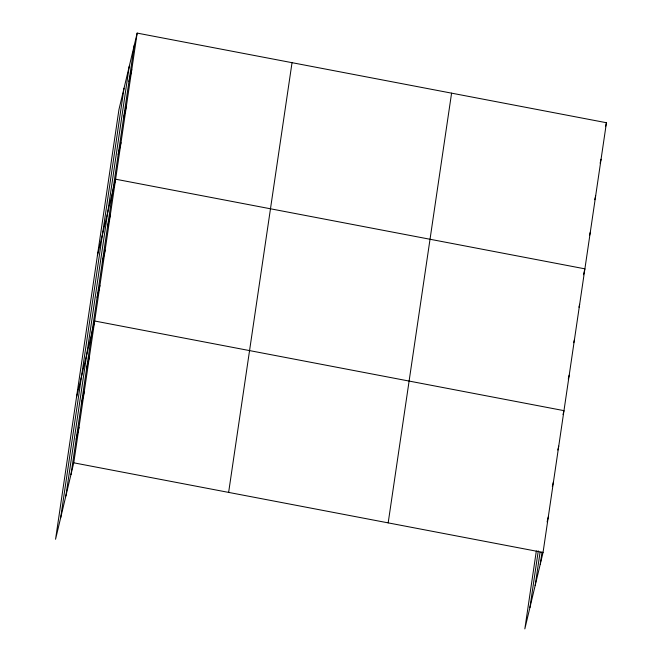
<?xml version="1.0" encoding="UTF-8"?>
<svg xmlns="http://www.w3.org/2000/svg" width="662" height="662" viewBox="0 0 662 662"><rect width="100%" height="100%" fill="white"/><g stroke="black" fill="none" stroke-linecap="round" stroke-linejoin="round"><path stroke-width="0.99" d="M60.631 517.949L124.034 88.22M65.869 495.97L129.272 66.25M70.95 474.646L134.353 44.925M137.166 33.1L118.953 109.544L55.55 539.273L73.763 462.821L137.166 33.1L606.45 122.727L543.047 552.456L524.834 628.9L536.336 550.908M228.63 492.404L292.033 62.675M388.18 522.872L451.583 93.152M529.914 607.575L538.28 550.85M535.144 585.605L540.076 552.182M540.225 564.281L542.021 552.125M128.966 81.451L131.779 69.626M123.571 117.977L126.392 106.152M118.184 154.503L120.997 142.678M97.397 255.648L115.61 179.203L584.885 268.838L583.479 274.747M107.567 226.487L110.38 214.662M102.337 261.937L105.15 250.112M97.099 297.387L99.921 285.562M76.478 397.457L94.691 321.012L563.966 410.647L563.031 414.586M86.639 368.295L89.461 356.47M81.409 403.746L84.231 391.921M76.18 439.196L78.993 427.371M605.507 126.674L606.45 122.727M600.12 163.2L601.055 159.261M594.733 199.725L595.668 195.786M589.577 235.267L590.281 232.312M578.952 307.242L579.655 304.288M573.722 342.701L574.426 339.738M568.261 379.136L569.196 375.197M557.793 450.036L558.736 446.097M552.331 486.479L553.506 481.547M547.102 521.929L548.277 517.005M73.763 462.821L543.047 552.456"/></g></svg>
